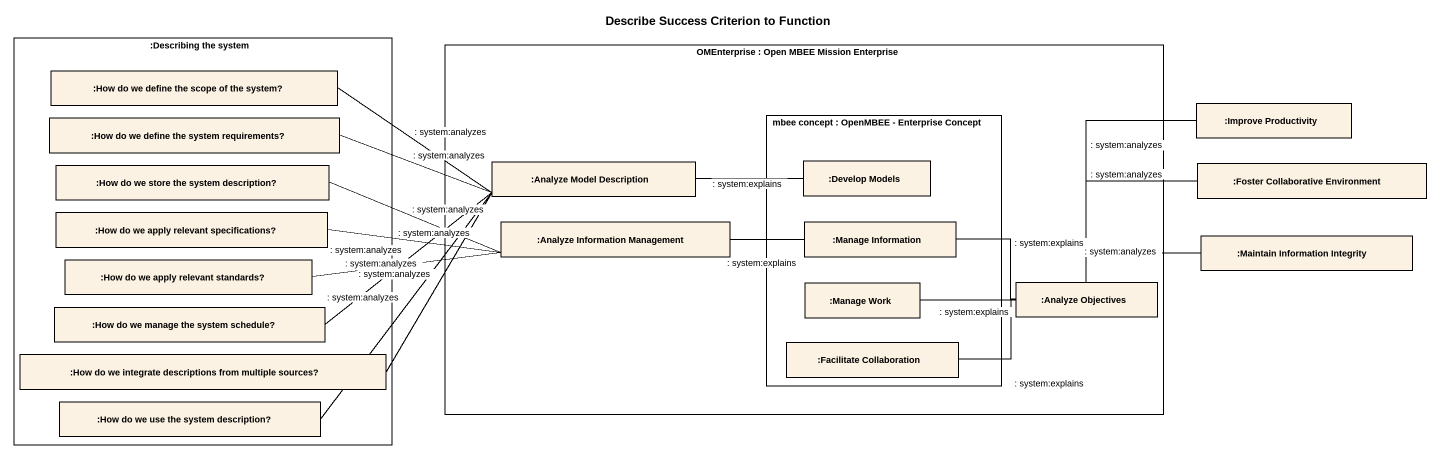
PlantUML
@startuml
title Describe Success Criterion to Function
rectangle ":Describing the system" as Describing_the_system {
  rectangle ":How do we define the scope of the system?" as How_do_we_define_the_scope
  rectangle ":How do we define the system requirements?" as How_do_we_define_the_system
  rectangle ":How do we store the system description?" as How_do_we_store_the_system
  rectangle ":How do we apply relevant specifications?" as How_do_we_apply_relevant
  rectangle ":How do we apply relevant standards?" as How_do_we_apply_relevant_2
  rectangle ":How do we manage the system schedule?" as How_do_we_manage_the_system
  rectangle ":How do we integrate descriptions from multiple sources?" as How_do_we_integrate
  rectangle ":How do we use the system description?" as How_do_we_use_the_system
}
rectangle "OMEnterprise : Open MBEE Mission Enterprise" as OMEnterprise {
  rectangle "mbee concept : OpenMBEE - Enterprise Concept" as mbee_concept {
    rectangle ":Develop Models" as Develop_Models
    rectangle ":Manage Information" as Manage_Information
    rectangle ":Manage Work" as Manage_Work
    rectangle ":Facilitate Collaboration" as Facilitate_Collaboration
  }
  rectangle ":Analyze Model Description" as Analyze_Model_Description
  rectangle ":Analyze Information Management" as Analyze_Information
  rectangle ":Analyze Objectives" as Analyze_Objectives
}
rectangle ":Improve Productivity" as Improve_Productivity
rectangle ":Foster Collaborative Environment" as Foster_Collaborative
rectangle ":Maintain Information Integrity" as Maintain_Information
Analyze_Model_Description -left- How_do_we_define_the_scope : : system:analyzes
Analyze_Model_Description -left- How_do_we_define_the_system : : system:analyzes
Analyze_Model_Description -right- Develop_Models : : system:explains
Analyze_Model_Description -left- How_do_we_manage_the_system : : system:analyzes
Analyze_Model_Description -left- How_do_we_integrate : : system:analyzes
Analyze_Model_Description -left- How_do_we_use_the_system : : system:analyzes
Analyze_Information -left- How_do_we_store_the_system : : system:analyzes
Analyze_Information -left- How_do_we_apply_relevant : : system:analyzes
Analyze_Information -right- Manage_Information : : system:explains
Analyze_Information -left- How_do_we_apply_relevant_2 : : system:analyzes
Analyze_Objectives -up- Improve_Productivity : : system:analyzes
Analyze_Objectives -right- Foster_Collaborative : : system:analyzes
Analyze_Objectives -left- Manage_Information : : system:explains
Analyze_Objectives -right- Maintain_Information : : system:analyzes
Analyze_Objectives -left- Manage_Work : : system:explains
Analyze_Objectives -left- Facilitate_Collaboration : : system:explains
@enduml
